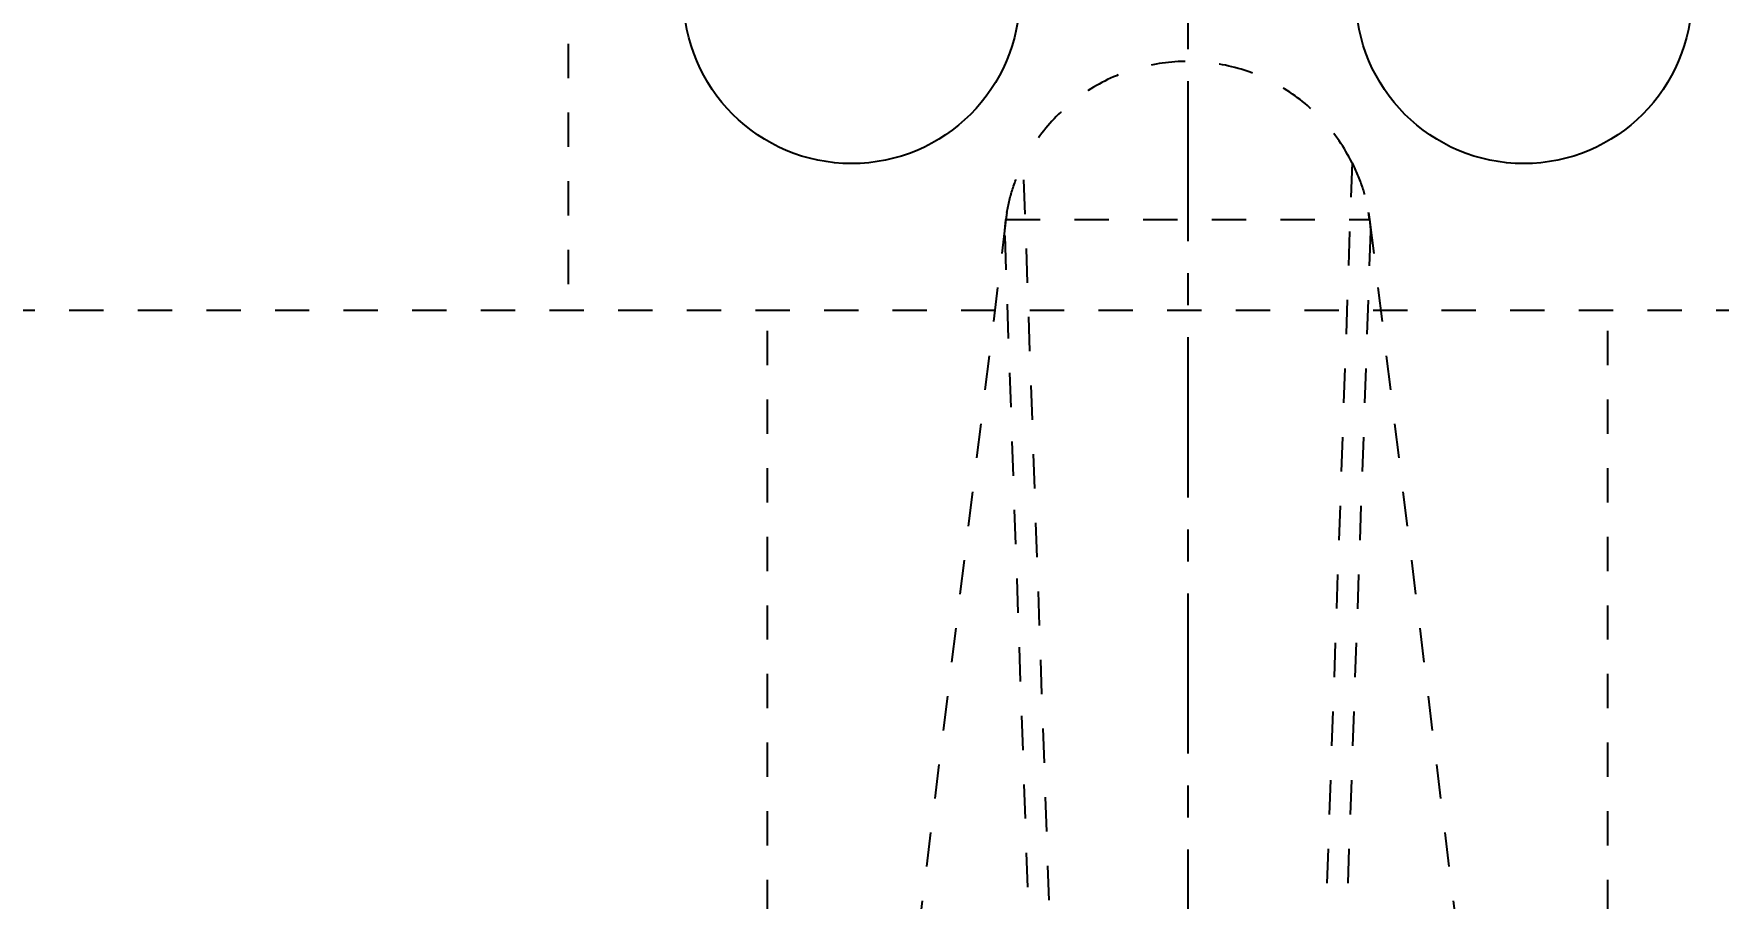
# Model space of a CAD drawing. Header units: millimetres. Extents: x 583 to 1942, y -5112 to 253.
# Drawn here: x 1186.9 to 1267.1, y -4743.2 to -4702.1 of the extents above; entities that cross this region are included whole.
import ezdxf

# ---------------------------------------------------------------- set-up
doc = ezdxf.new("R2010")
doc.units = ezdxf.units.MM
doc.header["$LTSCALE"] = 16.335
doc.header["$PDMODE"] = 3
doc.header["$PDSIZE"] = 0.3125
doc.linetypes.add('CENTER', pattern=[0.6, 0.375, -0.075, 0.075, -0.075])
doc.linetypes.add('HIDDEN', pattern=[0.2, 0.1, -0.1])
doc.layers.get('0').update_dxf_attribs({"linetype": 'CONTINUOUS'})
doc.layers.get('Defpoints').update_dxf_attribs({"linetype": 'CONTINUOUS'})
doc.layers.add('DEFAULT_2', color=8, linetype='HIDDEN')
doc.layers.add('epin', color=13, linetype='CONTINUOUS', lineweight=9)
doc.styles.get("Standard").update_dxf_attribs({"font": 'txt', "width": 0.8})
doc.dimstyles.new('副本 11', dxfattribs={"dimtxt": 2.5, "dimasz": 2.5, "dimexe": 1.25, "dimexo": 0.625, "dimtad": 1, "dimdsep": 46, "dimtxsty": 'Standard', "dimcen": 2.5, "dimadec": 0, "dimazin": 0, "dimtfac": 1, "dimtmove": 0, "dimatfit": 3, "dimfxl": 0, "dimarcsym": 0})

# ---------------------------------------------------------------- blocks, each defined once
blk = doc.blocks.new('*D462')
at = {"layer": 'Defpoints', "color": 0}
for p in [(1041.821, -4667.766), (1348.821, -4667.766), (1441.821, -4667.766), (1383.029, -4701.579), (1429.297, -4857.358)]:
    blk.add_point(p, dxfattribs=at)
at = {"layer": 'epin', "color": 4, "lineweight": -2}
blk.add_arc((1348.821, -4667.766), 48.098, 298.95879, 354.04121, dxfattribs=at)
at = {"layer": 'epin', "color": 4}
for points in [[(1395.827, -4672.716), (1397.491, -4672.803), (1396.919, -4667.766)], [(1372.474, -4710.6), (1371.744, -4709.102), (1367.614, -4712.041)]]:
    blk.add_solid(points, dxfattribs=at)
at = {"layer": 'epin', "color": 6, "insert": (1387.095, -4692.551), "char_height": 5, "attachment_point": 5, "rotation": 57.07554}
blk.add_mtext('67°', dxfattribs=at)
blk = doc.blocks.new('*D465')
at = {"layer": 'Defpoints', "color": 0}
for p in [(1041.821, -4667.766), (1134.821, -4667.766), (1441.821, -4667.766), (1100.613, -4701.579), (1054.344, -4857.358)]:
    blk.add_point(p, dxfattribs=at)
at = {"layer": 'epin', "color": 4, "lineweight": -2}
blk.add_arc((1134.821, -4667.766), 48.098, 185.95879, 241.04121, dxfattribs=at)
at = {"layer": 'epin', "color": 4}
for points in [[(1086.15, -4672.803), (1087.814, -4672.716), (1086.722, -4667.766)], [(1111.897, -4709.102), (1111.167, -4710.6), (1116.027, -4712.041)]]:
    blk.add_solid(points, dxfattribs=at)
at = {"layer": 'epin', "color": 6, "insert": (1096.546, -4692.551), "char_height": 5, "attachment_point": 5, "rotation": 302.92446}
blk.add_mtext('67°', dxfattribs=at)

msp = doc.modelspace()

# ---------------------------------------------------------------- linework, layer by layer
at = {"color": 1, "linetype": 'CENTER', "ltscale": 1.243955}
msp.add_line((1241.821, -4667.766), (1241.821, -4858.266), dxfattribs=at)
at = {"color": 7, "linetype": 'Continuous'}
for centre in [(1225.821, -4700.266), (1257.821, -4700.266)]:
    msp.add_circle(centre, 8, dxfattribs=at)
at = {"layer": 'DEFAULT_2', "color": 8, "linetype": 'HIDDEN'}
for p, q in [((1212.321, -4692.766), (1212.321, -4715.266)), ((1235.681, -4756.38), (1233.999, -4708.227)), ((1249.642, -4708.227), (1247.961, -4756.38)), ((1233.212, -4710.598), (1233.166, -4710.925)), ((1250.429, -4710.598), (1250.476, -4710.925)), ((1233.166, -4710.925), (1227.431, -4757.632)), ((1234.892, -4762.301), (1233.118, -4711.495)), ((1233.166, -4710.925), (1250.476, -4710.925)), ((1250.524, -4711.495), (1248.75, -4762.301)), ((1250.476, -4710.925), (1256.211, -4757.632)), ((1356.821, -4715.266), (1126.821, -4715.266)), ((1221.821, -4796.266), (1221.821, -4715.266)), ((1261.821, -4796.266), (1261.821, -4715.266))]:
    msp.add_line(p, q, dxfattribs=at)
for centre, start, end in [((1240.052, -4711.703), 170.81958, 173.55425), ((1243.589, -4711.703), 6.44575, 9.18042)]:
    msp.add_arc(centre, 6.929, start, end, dxfattribs=at)
for points, knots in [([(1249.642, -4708.227), (1249.286, -4707.509), (1248.366, -4706.165), (1246.485, -4704.61), (1244.246, -4703.626), (1241.821, -4703.289), (1239.395, -4703.626), (1237.156, -4704.61), (1235.276, -4706.165), (1234.355, -4707.509), (1233.999, -4708.227)], [0, 0, 0, 0, 0.124568, 0.249478, 0.374665, 0.500003, 0.625341, 0.750527, 0.875433, 1, 1, 1, 1]), ([(1233.212, -4710.598), (1233.277, -4710.197), (1233.483, -4709.383), (1233.809, -4708.611), (1233.999, -4708.227)], [0, 0, 0, 0, 0.486767, 1, 1, 1, 1]), ([(1249.642, -4708.227), (1249.833, -4708.611), (1250.159, -4709.383), (1250.364, -4710.197), (1250.429, -4710.598)], [0, 0, 0, 0, 0.513228, 1, 1, 1, 1]), ([(1233.118, -4711.495), (1233.117, -4711.479), (1233.118, -4711.442), (1233.124, -4711.357), (1233.134, -4711.237), (1233.15, -4711.084), (1233.161, -4710.979), (1233.167, -4710.925)], [0, 0, 0, 0, 0.08525, 0.194398, 0.445233, 0.717127, 1, 1, 1, 1]), ([(1250.474, -4710.925), (1250.48, -4710.979), (1250.492, -4711.084), (1250.507, -4711.237), (1250.518, -4711.357), (1250.523, -4711.442), (1250.524, -4711.479), (1250.524, -4711.495)], [0, 0, 0, 0, 0.282866, 0.554752, 0.805586, 0.914749, 1, 1, 1, 1])]:
    msp.add_open_spline(points, degree=3, knots=knots, dxfattribs=at)

# ---------------------------------------------------------------- dimensions: what is measured, and where the dimension line sits
at = {"layer": 'epin', "color": 0}
for base, line1, line2, picture, middle in [((1383.029, -4701.579), ((1429.297, -4857.358), (1348.821, -4667.766)), ((1041.821, -4667.766), (1441.821, -4667.766)), '*D462', (1389.194, -4693.909)), ((1100.613, -4701.579), ((1054.344, -4857.358), (1134.821, -4667.766)), ((1441.821, -4667.766), (1041.821, -4667.766)), '*D465', (1094.448, -4693.909))]:
    dim = msp.add_angular_dim_2l(base=base, line1=line1, line2=line2, dimstyle='副本 11', override={"dimtxt": 5, "dimasz": 5, "dimexe": 0, "dimexo": 0, "dimgap": 0, "dimcen": 0, "dimclrd": 4, "dimclre": 4, "dimclrt": 6, "dimtofl": 0}, dxfattribs=at)
    dim.commit()
    dim.dimension.update_dxf_attribs({"geometry": picture, "text_midpoint": middle, "dimtype": 162})

doc.saveas('drawing.dxf')
